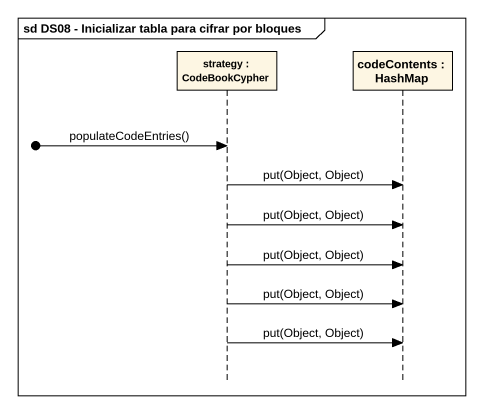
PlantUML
@startuml
mainframe sd DS08 - Inicializar tabla para cifrar por bloques
hide footbox
participant "strategy : CodeBookCypher" as strategy
participant "codeContents : HashMap" as codeContents

[o-> strategy : populateCodeEntries()
strategy -> codeContents : put(Object, Object)
strategy -> codeContents : put(Object, Object)
strategy -> codeContents : put(Object, Object)
strategy -> codeContents : put(Object, Object)
strategy -> codeContents : put(Object, Object)
@enduml
